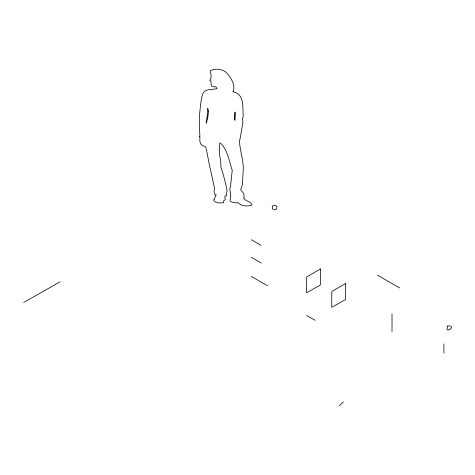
<?xml version="1.0" encoding="UTF-8"?>
<svg xmlns="http://www.w3.org/2000/svg" width="475" height="475" viewBox="0 0 475 475"><rect width="100%" height="100%" fill="white"/><g stroke="black" fill="none" stroke-linecap="round" stroke-linejoin="round"><path stroke-width="0.71" d="M272.258 206.946C271.415 209.76 275.987 211.126 276.83 208.323C278.148 204.986 272.567 204.185 272.306 206.791M447.67 326.034C444.244 335.386 457.704 325.227 447.717 325.998M339.31 405.787L343.383 401.909M23.75 302.444L60.052 281.829M306.648 315.543L315.174 320.334M377.453 275.132L399.629 287.933M251.376 239.732L261.03 245.302M251.376 257.361L261.25 263.061M251.376 276.456L267.461 285.742M443.905 343.906L443.905 353.073M392.017 313.951L392.017 331.419M213.934 199.803L213.934 200.913C216.345 203.33 220.465 203.062 223.666 202.748L223.784 200.563L225.388 199.696L224.8 197.469L225.197 195.694L226.023 196.145L226.444 195.658L226.427 193.218L227.139 190.998C225.631 182.638 223.309 174.527 220.774 166.583C221.457 161.084 219.141 155.848 219.308 150.349L219.747 143.082L220.572 143.135C227.834 150.272 228.974 161.09 232.233 170.246L230.642 185.351L229.752 189.578L230.523 192.642L230.328 195.86L230.814 196.377L229.942 200.48L230.333 201.382L232.138 202.19L236.722 202.997L237.904 202.552C241.294 206.209 247.178 206.601 251.774 205.242L251.91 204.482C250.396 201.145 245.421 201.376 243.61 198.045L244.12 197.849L243.77 193.64L240.659 189.763L242.404 184.763L243.176 171.285C244.067 160.805 239.643 150.747 239.477 140.363L239.982 139.466L242.897 122.348L242.446 118.002L243.259 116.826C242.351 107.742 245.023 93.854 232.821 91.758L233.308 91.639C235.642 84.36 230.369 76.22 225.067 71.464C220.893 68.911 215.306 68.364 210.864 70.484L210.17 71.79L210.906 73.791L211.096 77.936L209.701 80.311L211.149 81.172L210.841 82.252L211.322 85.286L211.797 86.171L212.871 86.753L215.852 86.848L217.063 88.653C212.414 89.923 204.856 88.285 202.688 94.026C200.462 101.145 200.308 108.555 199.405 115.805C199.072 122.514 199.577 129.509 199.88 136.171L199.381 136.283L199.547 136.853L199.91 136.788L199.815 141.152L200.705 143.925L202.576 145.688L205.669 146.722C207.723 155.076 208.869 163.542 210.894 171.802L214.652 188.617L213.999 190.897L215.003 194.999L216.226 194.685L213.934 199.803M320.441 268.998L320.376 284.964L306.577 292.772L306.577 277.002L320.441 268.998M345.628 283.533L345.557 299.505L331.764 307.313L331.764 291.543L345.628 283.533M235.149 115.027L234.864 120.252L234.686 114.588L235.072 112.011L235.149 115.027M207.919 111.221L206.168 123.162C207.753 118.441 209.065 113.365 207.783 108.407L207.919 111.221"/></g></svg>
